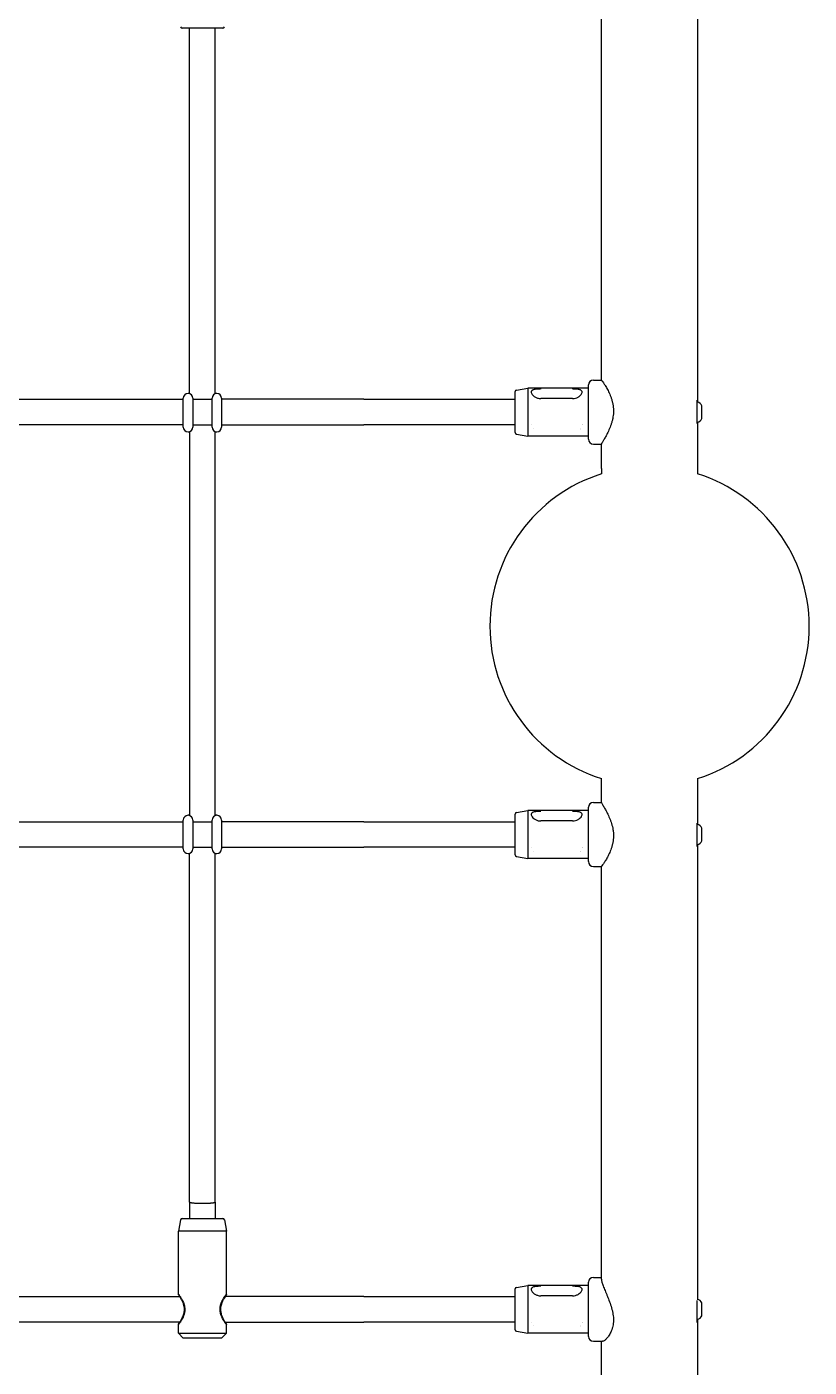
# Model space of a CAD drawing. Header units: millimetres. Extents: x -7616 to 421613, y 91067 to 341353.
# Drawn here: x 194893 to 195383, y 181305 to 182144 of the extents above; entities that cross this region are included whole.
import ezdxf

# ---------------------------------------------------------------- set-up
doc = ezdxf.new("R2010")
doc.units = ezdxf.units.MM
doc.header["$LTSCALE"] = 500
doc.header["$MEASUREMENT"] = 0
doc.linetypes.add('H0', pattern=[0.3, 0.2, -0.1])
doc.layers.add('e-plan', color=9, linetype='CONTINUOUS')

# ---------------------------------------------------------------- blocks, each defined once
blk = doc.blocks.new('A$C633402C3')
at = {"layer": 'e-plan'}
for p, q in [((122022.02, 90761.37), (122022.02, 90476.61)), ((121961.72, 90490.22), (121961.72, 90748.47)), ((121724.65, 90710.54), (121699.12, 90710.54)), ((121703.88, 90700.05), (121703.88, 90710.54)), ((121719.88, 90700.05), (121719.88, 90710.54)), ((121703.88, 90481.68), (121703.88, 90700.05)), ((121719.88, 90481.68), (121719.88, 90700.05)), ((121953.71, 90453.22), (121953.71, 90487.22)), ((121956.71, 90490.22), (121961.73, 90490.22)), ((121699.88, 90460.85), (121699.88, 90478.85)), ((121703.88, 90481.85), (121702.88, 90481.85)), ((121705.88, 90478.85), (121705.88, 90460.85)), ((121717.88, 90460.85), (121717.88, 90478.85)), ((121720.88, 90481.85), (121719.88, 90481.85)), ((121723.88, 90478.85), (121723.88, 90460.85)), ((121907.82, 90481.16), (121907.82, 90483.02)), ((121907.82, 90457.48), (121907.82, 90481.16)), ((121908.65, 90484), (121915.73, 90485.25)), ((121915.73, 90485.25), (121915.73, 90483.07)), ((121953.71, 90485.25), (121915.73, 90485.25)), ((121915.73, 90483.07), (121915.73, 90455.25)), ((121923.73, 90478.86), (121923.73, 90478.73)), ((121923.73, 90478.73), (121923.73, 90478.5)), ((121943.73, 90478.73), (121923.73, 90478.73)), ((121943.73, 90478.86), (121943.73, 90478.73)), ((121943.73, 90478.73), (121943.73, 90478.5)), ((121705.88, 90478.25), (121717.88, 90478.25)), ((121812.9, 90478.25), (121723.88, 90478.25)), ((121812.9, 90478.25), (121907.82, 90478.25)), ((122021.71, 90464.88), (122021.71, 90477.69)), ((122024.71, 90467.71), (122024.71, 90474.22)), ((121705.88, 90462.25), (121717.88, 90462.25)), ((121723.88, 90462.25), (121812.9, 90462.25)), ((121907.82, 90462.25), (121812.9, 90462.25)), ((121917.84, 90462.25), (121917.84, 90462.25)), ((121949.62, 90462.25), (121949.62, 90462.25)), ((121950.12, 90462.25), (121950.12, 90462.25)), ((122021.71, 90463.05), (122021.71, 90464.88)), ((122022.02, 90463.83), (122022.02, 90434.93)), ((122024.71, 90466.22), (122024.71, 90467.71)), ((121702.88, 90457.85), (121703.88, 90457.85)), ((121703.88, 90458.02), (121703.88, 90217.68)), ((121719.88, 90217.68), (121719.88, 90458.02)), ((121719.88, 90457.85), (121720.88, 90457.85)), ((121908.65, 90456.5), (121915.73, 90455.25)), ((121953.71, 90455.25), (121915.73, 90455.25)), ((121956.71, 90450.22), (121961.72, 90450.22)), ((121961.72, 90434.93), (121961.72, 90450.22)), ((121961.72, 90434.93), (121961.72, 90431.52)), ((122022.02, 90434.93), (122022.02, 90431.54)), ((121961.72, 90225.84), (121961.72, 90240.85)), ((122022.02, 90240.83), (122022.02, 90212.24)), ((121907.82, 90216.76), (121907.82, 90218.62)), ((121908.65, 90219.6), (121915.73, 90220.85)), ((121915.73, 90220.85), (121915.73, 90218.67)), ((121953.71, 90220.85), (121915.73, 90220.85)), ((121915.73, 90218.67), (121915.73, 90190.85)), ((121953.71, 90222.81), (121953.71, 90222.85)), ((121953.71, 90188.85), (121953.71, 90222.81)), ((121956.71, 90225.85), (121961.72, 90225.85)), ((121699.88, 90196.85), (121699.88, 90214.85)), ((121703.88, 90217.85), (121702.88, 90217.85)), ((121705.88, 90214.85), (121705.88, 90196.85)), ((121705.88, 90213.85), (121717.88, 90213.85)), ((121717.88, 90196.85), (121717.88, 90214.85)), ((121720.88, 90217.85), (121719.88, 90217.85)), ((121723.88, 90214.85), (121723.88, 90196.85)), ((121812.9, 90213.85), (121723.88, 90213.85)), ((121812.9, 90213.85), (121907.82, 90213.85)), ((121907.82, 90193.08), (121907.82, 90216.76)), ((121923.73, 90214.46), (121923.73, 90214.33)), ((121923.73, 90214.33), (121923.73, 90214.1)), ((121943.73, 90214.33), (121923.73, 90214.33)), ((121943.73, 90214.46), (121943.73, 90214.33)), ((121943.73, 90214.33), (121943.73, 90214.1)), ((122021.71, 90204.4), (122021.71, 90213.02)), ((122021.71, 90198.38), (122021.71, 90204.4)), ((122024.71, 90205.17), (122024.71, 90209.85)), ((122024.71, 90201.85), (122024.71, 90205.17)), ((121702.88, 90193.85), (121703.88, 90193.85)), ((121703.88, 89975.65), (121703.88, 90194.02)), ((121705.88, 90197.85), (121717.88, 90197.85)), ((121719.88, 89975.65), (121719.88, 90194.02)), ((121719.88, 90193.85), (121720.88, 90193.85)), ((121723.88, 90197.85), (121812.9, 90197.85)), ((121907.82, 90197.85), (121812.9, 90197.85)), ((121917.84, 90197.85), (121917.84, 90197.85)), ((121949.62, 90197.85), (121949.62, 90197.85)), ((121950.12, 90197.85), (121950.12, 90197.85)), ((122022.02, 90199.46), (122022.02, 89914.69)), ((121908.65, 90192.1), (121915.73, 90190.85)), ((121953.71, 90190.85), (121915.73, 90190.85)), ((121956.71, 90185.85), (121961.73, 90185.85)), ((121961.72, 89927.6), (121961.72, 90185.85)), ((121703.88, 89975.65), (121703.88, 89965.56)), ((121719.88, 89975.65), (121719.88, 89965.56)), ((121698.13, 89964.73), (121696.88, 89957.65)), ((121699.12, 89965.56), (121724.65, 89965.56)), ((121725.63, 89964.73), (121726.88, 89957.65)), ((121726.88, 89957.65), (121696.88, 89957.65)), ((121696.88, 89918.15), (121696.88, 89957.65)), ((121726.88, 89918.15), (121726.88, 89957.65)), ((121953.71, 89924.5), (121953.71, 89925.65)), ((121956.71, 89928.65), (121961.72, 89928.65)), ((121812.9, 89916.65), (121726.09, 89916.65)), ((121812.9, 89916.65), (121907.82, 89916.65)), ((121907.82, 89919.56), (121907.82, 89921.42)), ((121907.82, 89895.88), (121907.82, 89919.56)), ((121908.65, 89922.4), (121915.73, 89923.65)), ((121915.73, 89923.65), (121915.73, 89921.47)), ((121953.71, 89923.65), (121915.73, 89923.65)), ((121915.73, 89921.47), (121915.73, 89893.65)), ((121923.73, 89917.26), (121923.73, 89917.13)), ((121923.73, 89917.13), (121923.73, 89916.9)), ((121943.73, 89917.13), (121923.73, 89917.13)), ((121943.73, 89917.26), (121943.73, 89917.13)), ((121943.73, 89917.13), (121943.73, 89916.9)), ((121953.71, 89891.65), (121953.71, 89924.5)), ((122021.71, 89904.79), (122021.71, 89914.15)), ((122024.71, 89906.83), (122024.71, 89912.65)), ((121726.09, 89900.65), (121812.9, 89900.65)), ((121907.82, 89900.65), (121812.9, 89900.65)), ((121917.84, 89900.65), (121917.84, 89900.65)), ((121949.62, 89900.65), (121949.62, 89900.65)), ((121950.12, 89900.65), (121950.12, 89900.65)), ((122021.71, 89900.31), (122021.71, 89904.79)), ((122022.02, 89902.26), (122022.02, 89646.35)), ((122024.71, 89904.65), (122024.71, 89906.83)), ((121696.88, 89893.65), (121696.88, 89899.15)), ((121696.88, 89893.65), (121726.88, 89893.65)), ((121699.88, 89890.65), (121696.88, 89893.65)), ((121723.88, 89890.65), (121726.88, 89893.65)), ((121726.88, 89893.65), (121726.88, 89899.15)), ((121908.65, 89894.9), (121915.73, 89893.65)), ((121953.71, 89893.65), (121915.73, 89893.65)), ((121723.88, 89890.65), (121699.88, 89890.65)), ((121956.71, 89888.65), (121962.49, 89888.65)), ((121961.72, 89657.4), (121961.72, 89888.65))]:
    blk.add_line(p, q, dxfattribs=at)
for centre, radius, start, end in [((121699.12, 90711.54), 1, 190, 270), ((121724.65, 90711.54), 1, 270, 350), ((121956.71, 90487.22), 3, 90, 180), ((121702.88, 90478.85), 3, 90, 180), ((121702.88, 90478.85), 3, 0, 90), ((121720.88, 90478.85), 3, 90, 180), ((121720.88, 90478.85), 3, 0, 90), ((121908.82, 90483.02), 1, 100, 180), ((122020.26, 90471.93), 5, 27.20804, 69.39917), ((122020.26, 90468.5), 5, 290.61285, 332.79196), ((121702.88, 90460.85), 3, 180, 270), ((121702.88, 90460.85), 3, 270, 0), ((121720.88, 90460.85), 3, 180, 270), ((121720.88, 90460.85), 3, 270, 0), ((121908.82, 90457.48), 1, 180, 260), ((121956.71, 90453.22), 3, 180, 270), ((121991.91, 90336.18), 100, 107.56962, 252.43038), ((121991.91, 90336.18), 100, 287.52575, 72.47425), ((121908.82, 90218.62), 1, 100, 180), ((121956.71, 90222.85), 3, 90, 180), ((121702.88, 90214.85), 3, 90, 180), ((121702.88, 90214.85), 3, 0, 90), ((121720.88, 90214.85), 3, 90, 180), ((121720.88, 90214.85), 3, 0, 90), ((122020.26, 90207.56), 5, 27.20804, 69.38715), ((122020.26, 90204.14), 5, 290.60083, 332.79196), ((121702.88, 90196.85), 3, 180, 270), ((121702.88, 90196.85), 3, 270, 0), ((121720.88, 90196.85), 3, 180, 270), ((121720.88, 90196.85), 3, 270, 0), ((121908.82, 90193.08), 1, 180, 260), ((121956.71, 90188.85), 3, 180, 270), ((121699.12, 89964.56), 1, 90, 170), ((121724.65, 89964.56), 1, 10, 90), ((121956.71, 89925.65), 3, 90, 180), ((121908.82, 89921.42), 1, 100, 180), ((122020.26, 89910.36), 5, 27.20804, 69.38715), ((122020.26, 89906.94), 5, 289.69334, 332.79196), ((121908.82, 89895.88), 1, 180, 260), ((121956.71, 89891.65), 3, 180, 270)]:
    blk.add_arc(centre, radius, start, end, dxfattribs=at)
for points, knots in [([(121961.73, 90490.22), (121961.75, 90490.22), (121961.8, 90490.18), (121961.89, 90490.08), (121961.93, 90490.04), (121962.02, 90489.93), (121962.07, 90489.88), (121962.33, 90489.54), (121962.62, 90489.14), (121963.33, 90488.11), (121963.73, 90487.49), (121964.39, 90486.42), (121964.62, 90486.03), (121965.09, 90485.22), (121965.33, 90484.79), (121966.04, 90483.44), (121966.52, 90482.47), (121967.2, 90480.88), (121967.43, 90480.33), (121967.85, 90479.19), (121968.04, 90478.61), (121968.4, 90477.41), (121968.57, 90476.8), (121968.85, 90475.53), (121968.98, 90474.87), (121969.26, 90472.9), (121969.34, 90471.56), (121969.27, 90469.51), (121969.22, 90468.83), (121969.06, 90467.49), (121968.96, 90466.83), (121968.76, 90465.85), (121968.69, 90465.53), (121968.54, 90464.89), (121968.46, 90464.57), (121968.2, 90463.62), (121968.01, 90463.01), (121967.41, 90461.24), (121966.95, 90460.12), (121966.01, 90457.99), (121965.53, 90457.02), (121964.82, 90455.67), (121964.59, 90455.24), (121964.14, 90454.42), (121963.92, 90454.03), (121963.3, 90452.94), (121962.93, 90452.32), (121962.48, 90451.56), (121962.34, 90451.33), (121962.16, 90451.03), (121962.11, 90450.93), (121962.01, 90450.77), (121961.96, 90450.69), (121961.79, 90450.39), (121961.72, 90450.25), (121961.72, 90450.22)], [0.04698782, 0.04698782, 0.04698782, 0.04698782, 0.04901006, 0.04901006, 0.05002118, 0.05002118, 0.0510323, 0.0510323, 0.05507678, 0.05507678, 0.05912126, 0.05912126, 0.0611435, 0.0611435, 0.06316573, 0.06316573, 0.06721021, 0.06721021, 0.06923245, 0.06923245, 0.07125469, 0.07125469, 0.07327693, 0.07327693, 0.07529917, 0.07529917, 0.07934365, 0.07934365, 0.08136589, 0.08136589, 0.08338813, 0.08338813, 0.08439925, 0.08439925, 0.08541037, 0.08541037, 0.08743261, 0.08743261, 0.09147708, 0.09147708, 0.09552156, 0.09552156, 0.0975438, 0.0975438, 0.09956604, 0.09956604, 0.10361052, 0.10361052, 0.10563276, 0.10563276, 0.10664388, 0.10664388, 0.107655, 0.107655, 0.11120205, 0.11120205, 0.11120205, 0.11120205]), ([(121923.73, 90484.68), (121923.34, 90484.68), (121922.96, 90484.67), (121922.39, 90484.66), (121922.21, 90484.65), (121921.84, 90484.64), (121921.65, 90484.63), (121921.12, 90484.59), (121920.78, 90484.56), (121920.3, 90484.5), (121920.15, 90484.48), (121919.85, 90484.43), (121919.71, 90484.4), (121919.3, 90484.3), (121919.06, 90484.22), (121918.62, 90484.02), (121918.44, 90483.91), (121918.21, 90483.71), (121918.15, 90483.64), (121918.03, 90483.49), (121917.98, 90483.41), (121917.86, 90483.15), (121917.82, 90482.97), (121917.82, 90482.57), (121917.86, 90482.35), (121917.94, 90482.13), (121917.94, 90482.12), (121917.94, 90482.12)], [0, 0, 0, 0, 0.00115586, 0.00115586, 0.0017338, 0.0017338, 0.00231173, 0.00231173, 0.00346759, 0.00346759, 0.00404552, 0.00404552, 0.00462346, 0.00462346, 0.00577932, 0.00577932, 0.00693518, 0.00693518, 0.00751312, 0.00751312, 0.00809105, 0.00809105, 0.00924691, 0.00924691, 0.01040278, 0.01040278, 0.0104081, 0.0104081, 0.0104081, 0.0104081]), ([(121917.94, 90482.12), (121918.04, 90481.84), (121918.21, 90481.52), (121918.71, 90480.88), (121919.04, 90480.55), (121919.84, 90479.92), (121920.33, 90479.61), (121921.44, 90479.1), (121922.08, 90478.9), (121923.05, 90478.75), (121923.39, 90478.73), (121923.73, 90478.73)], [0, 0, 0, 0, 1.663773, 1.663773, 3.354958, 3.354958, 5.231282, 5.231282, 7.206144, 7.206144, 8.221375, 8.221375, 8.221375, 8.221375]), ([(121949.53, 90482.12), (121949.6, 90482.35), (121949.64, 90482.56), (121949.64, 90482.96), (121949.61, 90483.15), (121949.45, 90483.48), (121949.34, 90483.64), (121949.03, 90483.9), (121948.85, 90484.02), (121948.41, 90484.21), (121948.17, 90484.3), (121947.62, 90484.43), (121947.33, 90484.48), (121946.85, 90484.54), (121946.68, 90484.56), (121946.34, 90484.59), (121946.17, 90484.61), (121945.64, 90484.64), (121945.28, 90484.65), (121944.51, 90484.67), (121944.12, 90484.68), (121943.73, 90484.68)], [0.00809641, 0.00809641, 0.00809641, 0.00809641, 0.00924691, 0.00924691, 0.01040278, 0.01040278, 0.01155864, 0.01155864, 0.0127145, 0.0127145, 0.01387037, 0.01387037, 0.01502623, 0.01502623, 0.01560417, 0.01560417, 0.0161821, 0.0161821, 0.01733796, 0.01733796, 0.01849383, 0.01849383, 0.01849383, 0.01849383]), ([(121943.73, 90478.73), (121944.03, 90478.73), (121944.32, 90478.75), (121945.21, 90478.86), (121945.79, 90479.02), (121946.87, 90479.47), (121947.38, 90479.76), (121948.29, 90480.42), (121948.69, 90480.8), (121949.24, 90481.51), (121949.43, 90481.83), (121949.53, 90482.12)], [0, 0, 0, 0, 0.883071, 0.883071, 2.682975, 2.682975, 4.540909, 4.540909, 6.509703, 6.509703, 8.220486, 8.220486, 8.220486, 8.220486]), ([(121503.88, 90478.25), (121506.84, 90478.25), (121509.8, 90478.25), (121521.19, 90478.25), (121529.63, 90478.25), (121546.48, 90478.25), (121554.88, 90478.25), (121571.63, 90478.25), (121579.98, 90478.25), (121596.63, 90478.25), (121604.93, 90478.25), (121621.5, 90478.25), (121629.78, 90478.25), (121646.32, 90478.25), (121654.59, 90478.25), (121671.16, 90478.25), (121679.46, 90478.25), (121691.79, 90478.25), (121695.84, 90478.25), (121699.88, 90478.25)], [1.058838, 1.058838, 1.058838, 1.058838, 10.00019, 10.00019, 35.449557, 35.449557, 60.710587, 60.710587, 85.7582, 85.7582, 110.660652, 110.660652, 135.485348, 135.485348, 160.341589, 160.341589, 185.348932, 185.348932, 197.571229, 197.571229, 197.571229, 197.571229]), ([(121699.88, 90462.25), (121696.93, 90462.25), (121693.97, 90462.25), (121682.58, 90462.25), (121674.15, 90462.25), (121657.3, 90462.25), (121648.89, 90462.25), (121632.13, 90462.25), (121623.77, 90462.25), (121607.15, 90462.25), (121598.88, 90462.25), (121582.35, 90462.25), (121574.1, 90462.25), (121557.55, 90462.25), (121549.24, 90462.25), (121532.6, 90462.25), (121524.27, 90462.25), (121511.92, 90462.25), (121507.9, 90462.25), (121503.88, 90462.25)], [1.058838, 1.058838, 1.058838, 1.058838, 10.000191, 10.000191, 35.429114, 35.429114, 60.714515, 60.714515, 85.775709, 85.775709, 110.591019, 110.591019, 135.353762, 135.353762, 160.310603, 160.310603, 185.42574, 185.42574, 197.570526, 197.570526, 197.570526, 197.570526]), ([(121923.73, 90220.28), (121923.34, 90220.28), (121922.96, 90220.27), (121922.39, 90220.26), (121922.21, 90220.25), (121921.84, 90220.24), (121921.65, 90220.23), (121921.12, 90220.19), (121920.78, 90220.16), (121920.3, 90220.1), (121920.15, 90220.08), (121919.85, 90220.03), (121919.71, 90220), (121919.3, 90219.9), (121919.06, 90219.82), (121918.62, 90219.62), (121918.44, 90219.51), (121918.21, 90219.31), (121918.15, 90219.24), (121918.03, 90219.09), (121917.98, 90219.01), (121917.86, 90218.75), (121917.82, 90218.57), (121917.82, 90218.17), (121917.86, 90217.95), (121917.94, 90217.73), (121917.94, 90217.72), (121917.94, 90217.72)], [0, 0, 0, 0, 0.00115586, 0.00115586, 0.0017338, 0.0017338, 0.00231173, 0.00231173, 0.00346759, 0.00346759, 0.00404552, 0.00404552, 0.00462346, 0.00462346, 0.00577932, 0.00577932, 0.00693518, 0.00693518, 0.00751312, 0.00751312, 0.00809105, 0.00809105, 0.00924691, 0.00924691, 0.01040278, 0.01040278, 0.0104081, 0.0104081, 0.0104081, 0.0104081]), ([(121949.53, 90217.72), (121949.6, 90217.95), (121949.64, 90218.16), (121949.64, 90218.56), (121949.61, 90218.75), (121949.45, 90219.08), (121949.34, 90219.24), (121949.03, 90219.5), (121948.85, 90219.62), (121948.41, 90219.81), (121948.17, 90219.9), (121947.62, 90220.03), (121947.33, 90220.08), (121946.85, 90220.14), (121946.68, 90220.16), (121946.34, 90220.19), (121946.17, 90220.21), (121945.64, 90220.24), (121945.28, 90220.25), (121944.51, 90220.27), (121944.12, 90220.28), (121943.73, 90220.28)], [0.00809641, 0.00809641, 0.00809641, 0.00809641, 0.00924691, 0.00924691, 0.01040278, 0.01040278, 0.01155864, 0.01155864, 0.0127145, 0.0127145, 0.01387037, 0.01387037, 0.01502623, 0.01502623, 0.01560417, 0.01560417, 0.0161821, 0.0161821, 0.01733796, 0.01733796, 0.01849383, 0.01849383, 0.01849383, 0.01849383]), ([(121961.72, 90225.84), (121961.72, 90225.83), (121961.73, 90225.8), (121961.79, 90225.68), (121961.85, 90225.57), (121962.09, 90225.16), (121962.33, 90224.77), (121962.71, 90224.12), (121962.79, 90223.98), (121962.97, 90223.69), (121963.05, 90223.54), (121963.33, 90223.07), (121963.53, 90222.73), (121963.94, 90222), (121964.16, 90221.62), (121964.61, 90220.79), (121964.84, 90220.36), (121965.55, 90219), (121966.03, 90218.03), (121966.74, 90216.44), (121966.97, 90215.89), (121967.41, 90214.76), (121967.63, 90214.18), (121968.23, 90212.41), (121968.57, 90211.17), (121968.9, 90209.54), (121968.96, 90209.21), (121969.06, 90208.54), (121969.11, 90208.21), (121969.23, 90207.2), (121969.28, 90206.53), (121969.3, 90205.85)], [0.14741606, 0.14741606, 0.14741606, 0.14741606, 0.14894872, 0.14894872, 0.15096737, 0.15096737, 0.15500468, 0.15500468, 0.15601401, 0.15601401, 0.15702333, 0.15702333, 0.15904199, 0.15904199, 0.16106064, 0.16106064, 0.1630793, 0.1630793, 0.16711661, 0.16711661, 0.16913526, 0.16913526, 0.17115392, 0.17115392, 0.17519123, 0.17519123, 0.17620055, 0.17620055, 0.17720988, 0.17720988, 0.17922854, 0.17922854, 0.17922854, 0.17922854]), ([(121503.88, 90213.85), (121506.84, 90213.85), (121509.8, 90213.85), (121521.19, 90213.85), (121529.63, 90213.85), (121546.48, 90213.85), (121554.88, 90213.85), (121571.63, 90213.85), (121579.98, 90213.85), (121596.63, 90213.85), (121604.93, 90213.85), (121621.5, 90213.85), (121629.78, 90213.85), (121646.32, 90213.85), (121654.59, 90213.85), (121671.16, 90213.85), (121679.46, 90213.85), (121691.79, 90213.85), (121695.84, 90213.85), (121699.88, 90213.85)], [1.058838, 1.058838, 1.058838, 1.058838, 10.00019, 10.00019, 35.449557, 35.449557, 60.710587, 60.710587, 85.7582, 85.7582, 110.660652, 110.660652, 135.485348, 135.485348, 160.341589, 160.341589, 185.348932, 185.348932, 197.571229, 197.571229, 197.571229, 197.571229]), ([(121917.94, 90217.72), (121918.04, 90217.44), (121918.21, 90217.12), (121918.71, 90216.48), (121919.04, 90216.15), (121919.84, 90215.52), (121920.33, 90215.21), (121921.44, 90214.7), (121922.08, 90214.5), (121923.05, 90214.35), (121923.39, 90214.33), (121923.73, 90214.33)], [0, 0, 0, 0, 1.663773, 1.663773, 3.354958, 3.354958, 5.231282, 5.231282, 7.206144, 7.206144, 8.221375, 8.221375, 8.221375, 8.221375]), ([(121943.73, 90214.33), (121944.03, 90214.33), (121944.32, 90214.35), (121945.21, 90214.46), (121945.79, 90214.62), (121946.87, 90215.07), (121947.38, 90215.36), (121948.29, 90216.02), (121948.69, 90216.4), (121949.24, 90217.11), (121949.43, 90217.43), (121949.53, 90217.72)], [0, 0, 0, 0, 0.883071, 0.883071, 2.682975, 2.682975, 4.540909, 4.540909, 6.509703, 6.509703, 8.220486, 8.220486, 8.220486, 8.220486]), ([(121969.3, 90205.85), (121969.31, 90205.51), (121969.31, 90205.17), (121969.3, 90204.5), (121969.29, 90204.15), (121969.23, 90203.14), (121969.16, 90202.47), (121968.97, 90201.16), (121968.85, 90200.51), (121968.56, 90199.25), (121968.39, 90198.62), (121967.85, 90196.82), (121967.42, 90195.7), (121966.74, 90194.11), (121966.51, 90193.6), (121966.03, 90192.62), (121965.79, 90192.15), (121965.08, 90190.81), (121964.61, 90190), (121964.06, 90189.1), (121963.95, 90188.92), (121963.74, 90188.59), (121963.63, 90188.43), (121963.33, 90187.97), (121963.15, 90187.69), (121962.63, 90186.93), (121962.33, 90186.53), (121961.9, 90185.99), (121961.77, 90185.85), (121961.73, 90185.85), (121961.73, 90185.85), (121961.73, 90185.85)], [0.05012356, 0.05012356, 0.05012356, 0.05012356, 0.0511315, 0.0511315, 0.05213944, 0.05213944, 0.05415531, 0.05415531, 0.05617119, 0.05617119, 0.05818706, 0.05818706, 0.06221882, 0.06221882, 0.06423469, 0.06423469, 0.06625057, 0.06625057, 0.07028232, 0.07028232, 0.07129026, 0.07129026, 0.07229819, 0.07229819, 0.07431407, 0.07431407, 0.07834582, 0.07834582, 0.08237757, 0.08237757, 0.08240322, 0.08240322, 0.08240322, 0.08240322]), ([(121699.88, 90197.85), (121696.93, 90197.85), (121693.97, 90197.85), (121682.58, 90197.85), (121674.15, 90197.85), (121657.3, 90197.85), (121648.89, 90197.85), (121632.13, 90197.85), (121623.77, 90197.85), (121607.15, 90197.85), (121598.88, 90197.85), (121582.35, 90197.85), (121574.1, 90197.85), (121557.55, 90197.85), (121549.24, 90197.85), (121532.6, 90197.85), (121524.27, 90197.85), (121511.92, 90197.85), (121507.9, 90197.85), (121503.88, 90197.85)], [1.058838, 1.058838, 1.058838, 1.058838, 10.000191, 10.000191, 35.429114, 35.429114, 60.714515, 60.714515, 85.775709, 85.775709, 110.591019, 110.591019, 135.353762, 135.353762, 160.310603, 160.310603, 185.42574, 185.42574, 197.570526, 197.570526, 197.570526, 197.570526]), ([(121961.72, 89927.6), (121961.72, 89927.44), (121961.73, 89927.26), (121961.77, 89926.93), (121961.8, 89926.79), (121961.85, 89926.5), (121961.89, 89926.34), (121962, 89925.85), (121962.1, 89925.5), (121962.34, 89924.75), (121962.48, 89924.34), (121962.78, 89923.49), (121962.96, 89923.04), (121963.51, 89921.62), (121963.93, 89920.62), (121964.6, 89919.01), (121964.84, 89918.45), (121965.31, 89917.32), (121965.55, 89916.74), (121966.26, 89914.99), (121966.74, 89913.77), (121967.64, 89911.24), (121968.05, 89909.96), (121968.39, 89908.65)], [0.04662818, 0.04662818, 0.04662818, 0.04662818, 0.04813632, 0.04813632, 0.04914785, 0.04914785, 0.05015937, 0.05015937, 0.05218241, 0.05218241, 0.05420545, 0.05420545, 0.0562285, 0.0562285, 0.06027459, 0.06027459, 0.06229763, 0.06229763, 0.06432067, 0.06432067, 0.06836676, 0.06836676, 0.07241285, 0.07241285, 0.07241285, 0.07241285]), ([(121506.09, 89916.65), (121508.31, 89916.65), (121510.54, 89916.65), (121521.19, 89916.65), (121529.63, 89916.65), (121546.48, 89916.65), (121554.88, 89916.65), (121571.63, 89916.65), (121579.98, 89916.65), (121596.63, 89916.65), (121604.93, 89916.65), (121621.5, 89916.65), (121629.78, 89916.65), (121646.32, 89916.65), (121654.59, 89916.65), (121671.16, 89916.65), (121679.46, 89916.65), (121691.06, 89916.65), (121694.37, 89916.65), (121697.67, 89916.65)], [3.284646, 3.284646, 3.284646, 3.284646, 10.00019, 10.00019, 35.449557, 35.449557, 60.710587, 60.710587, 85.7582, 85.7582, 110.660652, 110.660652, 135.485348, 135.485348, 160.341589, 160.341589, 185.348932, 185.348932, 195.345374, 195.345374, 195.345374, 195.345374]), ([(121696.88, 89918.15), (121696.88, 89918.15), (121696.93, 89918.09), (121697.05, 89917.92), (121697.1, 89917.85), (121697.22, 89917.69), (121697.28, 89917.59), (121697.51, 89917.26), (121697.69, 89917), (121698, 89916.53), (121698.11, 89916.36), (121698.34, 89916.01), (121698.45, 89915.82), (121698.69, 89915.43), (121698.81, 89915.23), (121699.05, 89914.79), (121699.17, 89914.57), (121699.54, 89913.87), (121699.77, 89913.37), (121700.1, 89912.57), (121700.2, 89912.29), (121700.39, 89911.72), (121700.48, 89911.42), (121700.7, 89910.51), (121700.81, 89909.89), (121700.89, 89908.59), (121700.86, 89907.94), (121700.73, 89906.99), (121700.67, 89906.68), (121700.53, 89906.07), (121700.44, 89905.77), (121700.17, 89904.9), (121699.95, 89904.35), (121699.49, 89903.33), (121699.24, 89902.86), (121698.76, 89901.98), (121698.51, 89901.58), (121698.06, 89900.86), (121697.85, 89900.54), (121697.48, 89899.99), (121697.32, 89899.76), (121697.07, 89899.4), (121696.98, 89899.28), (121696.93, 89899.21)], [0.03225664, 0.03225664, 0.03225664, 0.03225664, 0.03419853, 0.03419853, 0.03516947, 0.03516947, 0.03614041, 0.03614041, 0.0380823, 0.0380823, 0.03905324, 0.03905324, 0.04002418, 0.04002418, 0.04099513, 0.04099513, 0.04196607, 0.04196607, 0.04390795, 0.04390795, 0.0448789, 0.0448789, 0.04584984, 0.04584984, 0.04779172, 0.04779172, 0.04973361, 0.04973361, 0.05070455, 0.05070455, 0.0516755, 0.0516755, 0.05361738, 0.05361738, 0.05555927, 0.05555927, 0.05750115, 0.05750115, 0.05944304, 0.05944304, 0.06138492, 0.06138492, 0.06332681, 0.06332681, 0.06332681, 0.06332681]), ([(121697.1, 89899.77), (121697.16, 89899.87), (121697.3, 89900.07), (121697.7, 89900.69), (121697.96, 89901.1), (121698.56, 89902.11), (121698.91, 89902.73), (121699.6, 89904.16), (121699.94, 89904.98), (121700.32, 89906.3), (121700.41, 89906.73), (121700.54, 89907.56), (121700.58, 89907.95), (121700.61, 89908.67), (121700.6, 89909.01), (121700.52, 89910), (121700.41, 89910.64), (121700.07, 89911.91), (121699.84, 89912.54), (121699.28, 89913.83), (121698.95, 89914.48), (121698.29, 89915.67), (121697.96, 89916.21), (121697.43, 89917.03), (121697.24, 89917.32), (121697.11, 89917.51), (121697.09, 89917.54), (121697.07, 89917.57), (121697.06, 89917.58), (121697.06, 89917.58), (121697.06, 89917.59), (121697.06, 89917.59), (121697.06, 89917.59), (121697.06, 89917.59), (121697.06, 89917.59), (121697.06, 89917.59), (121697.06, 89917.59), (121697.06, 89917.59), (121697.06, 89917.59), (121697.06, 89917.59), (121697.06, 89917.59), (121697.06, 89917.59), (121697.06, 89917.59), (121697.06, 89917.59), (121697.06, 89917.59), (121697.05, 89917.6), (121697.03, 89917.62), (121697, 89917.68), (121696.98, 89917.72), (121696.92, 89917.86), (121696.89, 89917.97), (121696.88, 89918.1), (121696.88, 89918.13), (121696.88, 89918.15)], [0, 0, 0, 0, 2.559518, 2.559518, 5.190649, 5.190649, 8.005186, 8.005186, 10.974783, 10.974783, 12.351594, 12.351594, 13.521525, 13.521525, 14.53059, 14.53059, 16.495593, 16.495593, 18.680157, 18.680157, 21.374275, 21.374275, 24.331548, 24.331548, 27.223554, 27.223554, 28.034248, 28.034248, 28.414837, 28.414837, 28.592229, 28.592229, 28.725269, 28.725269, 28.737741, 28.737741, 28.741695, 28.741695, 28.743672, 28.743672, 28.74466, 28.74466, 28.745652, 28.745652, 28.745901, 28.745901, 28.809676, 28.809676, 28.936448, 28.936448, 29.266718, 29.266718, 29.34002, 29.34002, 29.34002, 29.34002]), ([(121697.67, 89916.65), (121697.45, 89917), (121697.27, 89917.27), (121697.14, 89917.47), (121697.12, 89917.5), (121697.1, 89917.53)], [26.435571, 26.435571, 26.435571, 26.435571, 28.995258, 28.995258, 29.680972, 29.680972, 29.680972, 29.680972]), ([(121726.88, 89899.15), (121726.88, 89899.15), (121726.84, 89899.21), (121726.68, 89899.44), (121726.56, 89899.6), (121726.33, 89899.93), (121726.24, 89900.05), (121726.06, 89900.32), (121725.96, 89900.47), (121725.66, 89900.93), (121725.43, 89901.28), (121724.96, 89902.07), (121724.71, 89902.5), (121724.35, 89903.2), (121724.23, 89903.44), (121724, 89903.95), (121723.88, 89904.21), (121723.56, 89905.02), (121723.36, 89905.59), (121723.14, 89906.49), (121723.07, 89906.8), (121722.97, 89907.43), (121722.94, 89907.75), (121722.9, 89908.39), (121722.9, 89908.71), (121722.92, 89909.36), (121722.95, 89909.69), (121723.04, 89910.32), (121723.1, 89910.63), (121723.24, 89911.23), (121723.32, 89911.54), (121723.6, 89912.41), (121723.81, 89912.95), (121724.27, 89913.96), (121724.52, 89914.44), (121725.01, 89915.32), (121725.25, 89915.71), (121725.59, 89916.26), (121725.7, 89916.43), (121725.91, 89916.75), (121726, 89916.89), (121726.28, 89917.3), (121726.44, 89917.53), (121726.63, 89917.8), (121726.69, 89917.88), (121726.78, 89918), (121726.81, 89918.05), (121726.84, 89918.09)], [0, 0, 0, 0, 0.00194209, 0.00194209, 0.00388417, 0.00388417, 0.00485522, 0.00485522, 0.00582626, 0.00582626, 0.00776834, 0.00776834, 0.00971043, 0.00971043, 0.01068147, 0.01068147, 0.01165252, 0.01165252, 0.0135946, 0.0135946, 0.01456565, 0.01456565, 0.01553669, 0.01553669, 0.01650773, 0.01650773, 0.01747877, 0.01747877, 0.01844982, 0.01844982, 0.01942086, 0.01942086, 0.02136295, 0.02136295, 0.02330503, 0.02330503, 0.02524712, 0.02524712, 0.02621816, 0.02621816, 0.0271892, 0.0271892, 0.02913129, 0.02913129, 0.03010233, 0.03010233, 0.03107338, 0.03107338, 0.03107338, 0.03107338]), ([(121726.67, 89917.53), (121726.6, 89917.43), (121726.45, 89917.21), (121726.04, 89916.57), (121725.77, 89916.15), (121725.17, 89915.12), (121724.82, 89914.5), (121724.13, 89913.06), (121723.79, 89912.23), (121723.43, 89910.91), (121723.33, 89910.47), (121723.21, 89909.65), (121723.18, 89909.27), (121723.16, 89908.55), (121723.17, 89908.21), (121723.25, 89907.23), (121723.37, 89906.59), (121723.72, 89905.32), (121723.96, 89904.68), (121724.52, 89903.39), (121724.86, 89902.74), (121725.52, 89901.56), (121725.85, 89901.03), (121726.36, 89900.24), (121726.55, 89899.95), (121726.67, 89899.78), (121726.68, 89899.75), (121726.7, 89899.73), (121726.7, 89899.72), (121726.71, 89899.71), (121726.71, 89899.71), (121726.71, 89899.71), (121726.71, 89899.71), (121726.71, 89899.71)], [0, 0, 0, 0, 2.627412, 2.627412, 5.262665, 5.262665, 8.084541, 8.084541, 11.055709, 11.055709, 12.425112, 12.425112, 13.578536, 13.578536, 14.58092, 14.58092, 16.548119, 16.548119, 18.753612, 18.753612, 21.46115, 21.46115, 24.422078, 24.422078, 27.306666, 27.306666, 28.061304, 28.061304, 28.415202, 28.415202, 28.579694, 28.579694, 28.646407, 28.646407, 28.646407, 28.646407]), ([(121726.88, 89918.15), (121726.88, 89918.04), (121726.87, 89917.93), (121726.81, 89917.78), (121726.79, 89917.73), (121726.75, 89917.66), (121726.74, 89917.64), (121726.72, 89917.61), (121726.72, 89917.6), (121726.72, 89917.6), (121726.71, 89917.59), (121726.71, 89917.59), (121726.71, 89917.59), (121726.71, 89917.59), (121726.71, 89917.59), (121726.71, 89917.59), (121726.71, 89917.59), (121726.71, 89917.59), (121726.71, 89917.59), (121726.71, 89917.59), (121726.71, 89917.59), (121726.71, 89917.59), (121726.71, 89917.59), (121726.71, 89917.59), (121726.71, 89917.59), (121726.71, 89917.59), (121726.71, 89917.59), (121726.71, 89917.59), (121726.71, 89917.59), (121726.71, 89917.59), (121726.71, 89917.58), (121726.7, 89917.57), (121726.68, 89917.54), (121726.58, 89917.39), (121726.43, 89917.17), (121726.18, 89916.78), (121726.14, 89916.72), (121726.09, 89916.65)], [0, 0, 0, 0, 0.323073, 0.323073, 0.484084, 0.484084, 0.565407, 0.565407, 0.580643, 0.580643, 0.592071, 0.592071, 0.593143, 0.593143, 0.593642, 0.593642, 0.593892, 0.593892, 0.594145, 0.594145, 0.594397, 0.594397, 0.59542, 0.59542, 0.6114, 0.6114, 0.642827, 0.642827, 0.737111, 0.737111, 1.020001, 1.020001, 1.869671, 1.869671, 4.444457, 4.444457, 4.944637, 4.944637, 4.944637, 4.944637]), ([(121726.71, 89917.59), (121726.71, 89917.59), (121726.71, 89917.59), (121726.71, 89917.59), (121726.71, 89917.59), (121726.71, 89917.59), (121726.71, 89917.59), (121726.71, 89917.59), (121726.71, 89917.58), (121726.7, 89917.57), (121726.68, 89917.55), (121726.67, 89917.53)], [0.983517, 0.983517, 0.983517, 0.983517, 0.988452, 0.988452, 1.021124, 1.021124, 1.119142, 1.119142, 1.413222, 1.413222, 2.074085, 2.074085, 2.074085, 2.074085]), ([(121923.73, 89923.08), (121923.34, 89923.08), (121922.96, 89923.07), (121922.39, 89923.06), (121922.21, 89923.05), (121921.84, 89923.04), (121921.65, 89923.03), (121921.12, 89922.99), (121920.78, 89922.96), (121920.3, 89922.9), (121920.15, 89922.88), (121919.85, 89922.83), (121919.71, 89922.8), (121919.3, 89922.7), (121919.06, 89922.62), (121918.62, 89922.42), (121918.44, 89922.31), (121918.21, 89922.11), (121918.15, 89922.04), (121918.03, 89921.89), (121917.98, 89921.81), (121917.86, 89921.55), (121917.82, 89921.37), (121917.82, 89920.97), (121917.86, 89920.75), (121917.94, 89920.53), (121917.94, 89920.52), (121917.94, 89920.52)], [0, 0, 0, 0, 0.00115586, 0.00115586, 0.0017338, 0.0017338, 0.00231173, 0.00231173, 0.00346759, 0.00346759, 0.00404552, 0.00404552, 0.00462346, 0.00462346, 0.00577932, 0.00577932, 0.00693518, 0.00693518, 0.00751312, 0.00751312, 0.00809105, 0.00809105, 0.00924691, 0.00924691, 0.01040278, 0.01040278, 0.0104081, 0.0104081, 0.0104081, 0.0104081]), ([(121917.94, 89920.52), (121918.04, 89920.24), (121918.21, 89919.92), (121918.71, 89919.28), (121919.04, 89918.95), (121919.84, 89918.32), (121920.33, 89918.01), (121921.44, 89917.5), (121922.08, 89917.3), (121923.05, 89917.15), (121923.39, 89917.13), (121923.73, 89917.13)], [0, 0, 0, 0, 1.663773, 1.663773, 3.354959, 3.354959, 5.231282, 5.231282, 7.206144, 7.206144, 8.221375, 8.221375, 8.221375, 8.221375]), ([(121949.53, 89920.52), (121949.6, 89920.75), (121949.64, 89920.96), (121949.64, 89921.36), (121949.61, 89921.55), (121949.45, 89921.88), (121949.34, 89922.04), (121949.03, 89922.3), (121948.85, 89922.42), (121948.41, 89922.61), (121948.17, 89922.7), (121947.62, 89922.83), (121947.33, 89922.88), (121946.85, 89922.94), (121946.68, 89922.96), (121946.34, 89922.99), (121946.17, 89923.01), (121945.64, 89923.04), (121945.28, 89923.05), (121944.51, 89923.07), (121944.12, 89923.08), (121943.73, 89923.08)], [0.00809641, 0.00809641, 0.00809641, 0.00809641, 0.00924691, 0.00924691, 0.01040278, 0.01040278, 0.01155864, 0.01155864, 0.0127145, 0.0127145, 0.01387037, 0.01387037, 0.01502623, 0.01502623, 0.01560417, 0.01560417, 0.0161821, 0.0161821, 0.01733796, 0.01733796, 0.01849383, 0.01849383, 0.01849383, 0.01849383]), ([(121943.73, 89917.13), (121944.03, 89917.13), (121944.32, 89917.15), (121945.21, 89917.26), (121945.79, 89917.42), (121946.87, 89917.87), (121947.38, 89918.16), (121948.29, 89918.82), (121948.69, 89919.2), (121949.24, 89919.91), (121949.43, 89920.23), (121949.53, 89920.52)], [0, 0, 0, 0, 0.883071, 0.883071, 2.682975, 2.682975, 4.540909, 4.540909, 6.509703, 6.509703, 8.220486, 8.220486, 8.220486, 8.220486]), ([(121968.39, 89908.65), (121968.56, 89908), (121968.71, 89907.34), (121968.97, 89906), (121969.07, 89905.34), (121969.23, 89904.02), (121969.28, 89903.37), (121969.31, 89902.4), (121969.31, 89902.08), (121969.3, 89901.44), (121969.29, 89901.12), (121969.19, 89899.56), (121968.99, 89898.39), (121968.63, 89897.02), (121968.55, 89896.75), (121968.39, 89896.22), (121968.3, 89895.97), (121968.03, 89895.22), (121967.83, 89894.75), (121967.41, 89893.86), (121967.19, 89893.44), (121966.74, 89892.64), (121966.5, 89892.26), (121965.79, 89891.22), (121965.31, 89890.63), (121964.61, 89889.91), (121964.38, 89889.69), (121963.94, 89889.32), (121963.73, 89889.16), (121963.13, 89888.78), (121962.78, 89888.65), (121962.49, 89888.65), (121962.49, 89888.65), (121962.49, 89888.65)], [0.07241285, 0.07241285, 0.07241285, 0.07241285, 0.07443361, 0.07443361, 0.07645437, 0.07645437, 0.07847512, 0.07847512, 0.0794855, 0.0794855, 0.08049588, 0.08049588, 0.0845374, 0.0845374, 0.08554778, 0.08554778, 0.08655816, 0.08655816, 0.08857892, 0.08857892, 0.09059967, 0.09059967, 0.09262043, 0.09262043, 0.09666195, 0.09666195, 0.09868271, 0.09868271, 0.10070346, 0.10070346, 0.10474498, 0.10474498, 0.10479186, 0.10479186, 0.10479186, 0.10479186]), ([(121697.67, 89900.65), (121695.45, 89900.65), (121693.23, 89900.65), (121682.58, 89900.65), (121674.15, 89900.65), (121657.3, 89900.65), (121648.89, 89900.65), (121632.13, 89900.65), (121623.77, 89900.65), (121607.15, 89900.65), (121598.88, 89900.65), (121582.35, 89900.65), (121574.1, 89900.65), (121557.55, 89900.65), (121549.24, 89900.65), (121532.6, 89900.65), (121524.27, 89900.65), (121512.66, 89900.65), (121509.37, 89900.65), (121506.09, 89900.65)], [3.284633, 3.284633, 3.284633, 3.284633, 10.000191, 10.000191, 35.429114, 35.429114, 60.714515, 60.714515, 85.775709, 85.775709, 110.591019, 110.591019, 135.353762, 135.353762, 160.310603, 160.310603, 185.42574, 185.42574, 195.344681, 195.344681, 195.344681, 195.344681]), ([(121696.88, 89899.15), (121696.88, 89899.26), (121696.9, 89899.37), (121696.95, 89899.52), (121696.97, 89899.57), (121697.01, 89899.64), (121697.02, 89899.66), (121697.04, 89899.69), (121697.04, 89899.69), (121697.05, 89899.7), (121697.05, 89899.7), (121697.05, 89899.7), (121697.05, 89899.7), (121697.05, 89899.71), (121697.05, 89899.71), (121697.05, 89899.71), (121697.05, 89899.71), (121697.05, 89899.71), (121697.05, 89899.71), (121697.06, 89899.71), (121697.06, 89899.71), (121697.06, 89899.71), (121697.06, 89899.71), (121697.06, 89899.72), (121697.06, 89899.72), (121697.07, 89899.74), (121697.08, 89899.75), (121697.1, 89899.77)], [0, 0, 0, 0, 0.323073, 0.323073, 0.484084, 0.484084, 0.565371, 0.565371, 0.578989, 0.578989, 0.583104, 0.583104, 0.587123, 0.587123, 0.591189, 0.591189, 0.59938, 0.59938, 0.615382, 0.615382, 0.656733, 0.656733, 0.780756, 0.780756, 1.152909, 1.152909, 1.664591, 1.664591, 1.664591, 1.664591]), ([(121697.06, 89899.71), (121697.06, 89899.71), (121697.06, 89899.71), (121697.06, 89899.71), (121697.06, 89899.71), (121697.06, 89899.72), (121697.06, 89899.72), (121697.09, 89899.76), (121697.13, 89899.82), (121697.29, 89900.07), (121697.46, 89900.32), (121697.67, 89900.65)], [1.03611, 1.03611, 1.03611, 1.03611, 1.04989, 1.04989, 1.193449, 1.193449, 1.624253, 1.624253, 2.920109, 2.920109, 5.310497, 5.310497, 5.310497, 5.310497]), ([(121726.09, 89900.65), (121726.13, 89900.59), (121726.17, 89900.53), (121726.43, 89900.12), (121726.6, 89899.88), (121726.67, 89899.77)], [26.061301, 26.061301, 26.061301, 26.061301, 26.507793, 26.507793, 29.327977, 29.327977, 29.327977, 29.327977]), ([(121726.67, 89899.77), (121726.68, 89899.75), (121726.69, 89899.73), (121726.7, 89899.72), (121726.71, 89899.72), (121726.71, 89899.71), (121726.71, 89899.71), (121726.71, 89899.71), (121726.71, 89899.71), (121726.71, 89899.71), (121726.71, 89899.71), (121726.71, 89899.71), (121726.71, 89899.71), (121726.71, 89899.71), (121726.71, 89899.7), (121726.72, 89899.7), (121726.72, 89899.7), (121726.74, 89899.66), (121726.76, 89899.62), (121726.8, 89899.55), (121726.82, 89899.51), (121726.86, 89899.37), (121726.88, 89899.26), (121726.88, 89899.15)], [0, 0, 0, 0, 0.577327, 0.577327, 0.846743, 0.846743, 0.972363, 0.972363, 1.066595, 1.066595, 1.070537, 1.070537, 1.074507, 1.074507, 1.078516, 1.078516, 1.086561, 1.086561, 1.21369, 1.21369, 1.339812, 1.339812, 1.664494, 1.664494, 1.664494, 1.664494])]:
    blk.add_open_spline(points, degree=3, knots=knots, dxfattribs=at)
for points in [[(121919.02, 90459.9), (121919.02, 90459.9), (121919.02, 90459.9), (121919.02, 90459.9)], [(121948.45, 90459.9), (121948.45, 90459.9), (121948.45, 90459.9), (121948.45, 90459.9)], [(121948.88, 90459.45), (121948.88, 90459.45), (121948.88, 90459.45), (121948.88, 90459.45)], [(121919.02, 90195.5), (121919.02, 90195.5), (121919.02, 90195.5), (121919.02, 90195.5)], [(121948.45, 90195.5), (121948.45, 90195.5), (121948.45, 90195.5), (121948.45, 90195.5)], [(121948.88, 90195.05), (121948.88, 90195.05), (121948.88, 90195.05), (121948.88, 90195.05)], [(121697.92, 89916.65), (121697.92, 89916.65), (121697.92, 89916.65), (121697.92, 89916.65)], [(121697.92, 89900.65), (121697.92, 89900.65), (121697.92, 89900.65), (121697.92, 89900.65)], [(121919.02, 89898.3), (121919.02, 89898.3), (121919.02, 89898.3), (121919.02, 89898.3)], [(121948.45, 89898.3), (121948.45, 89898.3), (121948.45, 89898.3), (121948.45, 89898.3)], [(121948.88, 89897.85), (121948.88, 89897.85), (121948.88, 89897.85), (121948.88, 89897.85)]]:
    blk.add_open_spline(points, degree=3, dxfattribs=at)
for points in [[(121711.88, 89974.83), (121707.2, 89974.83), (121703.88, 89975.17), (121703.88, 89975.65)], [(121719.88, 89975.65), (121719.88, 89975.17), (121716.57, 89974.83), (121711.88, 89974.83)]]:
    blk.add_rational_spline(points, [1, 0.804737854124, 0.804737854124, 1], degree=3, dxfattribs=at)

msp = doc.modelspace()

# ---------------------------------------------------------------- block references
at = {"layer": 'e-plan', "linetype": 'H0'}
msp.add_blockref('A$C633402C3', (73291.46, 91432.59), dxfattribs=at)

doc.saveas('drawing.dxf')
